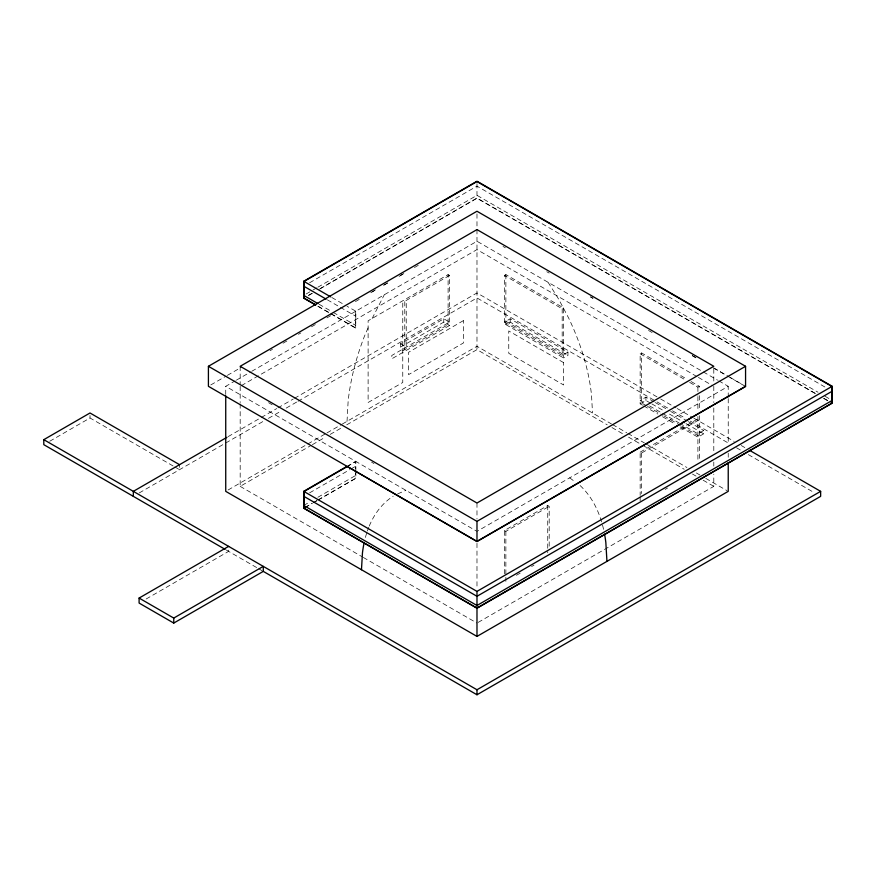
<?xml version="1.0" encoding="UTF-8"?>
<svg xmlns="http://www.w3.org/2000/svg" width="876" height="876" viewBox="0 0 876 876"><rect width="100%" height="100%" fill="white"/><g stroke="black" fill="none" stroke-linecap="round" stroke-linejoin="round"><path stroke-width="0.66" stroke-dasharray="4.38 3.29" d="M347.027 421.323L348.144 401.099A183.785 106.106 -60 0 1 364.438 336.242L368.117 327.777M372.158 318.448L384.279 294.774M347.027 466.514L355.7 461.345L355.7 468.868M347.17 466.59L355.842 461.422L355.842 471.792M309.611 282.773L476.982 186.139L826.276 387.794M49.724 441.252L90.009 417.994L173.645 466.284M306.074 294.018L311.965 290.613M313.137 289.934L316.674 287.886M317.857 287.208L476.982 195.337L817.987 392.218M308.429 295.387L311.965 293.35M320.211 288.587L476.982 198.075L815.622 393.587M308.735 295.376L312.294 293.318M319.401 289.222L476.982 198.239L815.348 393.587M210.777 384.947L226.183 376.056M227.366 375.366L241.59 367.164M270.016 350.739L272.392 349.371M283.058 343.217L287.788 340.479M298.453 334.325L300.829 332.957M311.484 326.803L316.225 324.065M326.89 317.911L331.632 315.174M371.961 291.894L375.497 289.846M383.754 285.072L388.484 282.346M400.277 275.535L403.825 273.498M355.437 301.596L360.156 298.869M370.778 292.737L375.497 290.011M383.754 285.248L388.484 282.521M399.095 276.389L403.825 273.662M414.447 267.53L419.166 264.804M225.734 394.496L225.734 386.316L235.195 380.852M236.367 380.173L250.547 371.993M251.73 371.304L476.982 241.25L702.158 371.26M241.36 385.626L476.982 249.594L697.219 376.746M449.552 275.436L406.234 300.446L404.789 299.614L404.789 349.634L400.452 347.126L400.452 343.797L443.771 318.787L449.552 322.116L391.791 355.47L391.791 358.799L449.552 325.456L449.552 275.436L448.107 274.604L368.117 320.791L368.117 402.489L402.763 382.483L402.763 300.775M330.887 313.794L355.7 328.128L355.842 311.199L347.027 306.282M504.423 275.436L505.868 274.604L563.629 307.947L563.629 357.966L567.955 355.47L567.955 352.13L510.193 318.787L504.423 322.116L504.423 275.436L562.184 308.779L563.629 307.947M228.121 436.62L260.117 418.148M261.3 417.469L276.707 408.577M277.889 407.887L293.296 398.996M294.489 398.306L476.982 292.945L659.486 398.306M139.251 492.936L224.563 443.683M225.745 442.993L263.676 421.104M268.417 418.367L281.448 410.844M286.189 408.106L296.855 401.942M298.037 401.263L476.982 297.95L655.927 401.252M400.452 347.126L443.771 322.116L449.552 325.456M402.763 350.794L448.107 324.624L448.107 274.604M505.868 274.604L505.868 324.624L510.193 322.116L567.955 355.47M228.089 489.991L325.839 433.565M327.011 432.886L341.147 424.729M342.319 424.05L476.982 346.294L611.382 423.896M240.177 403.891L240.177 486.355L311.221 445.337M312.404 444.658L325.434 437.135M330.164 434.397L342.001 427.565M346.743 424.827L476.982 349.634L607.232 424.827M309.622 492.849L349.787 469.656M350.969 468.967L355.7 466.24M504.423 322.116L562.184 355.47L567.955 352.13M303.709 505.463L309.622 502.047M317.889 497.272L355.7 475.449M146.172 598.987L228.625 551.376L228.625 546.372M304.892 507.511L311.987 503.415M313.159 502.736L316.707 500.689M317.889 500.01L355.842 478.263L355.842 473.084M305.176 507.511L312.25 503.437M313.422 502.747L316.959 500.711M318.141 500.032L355.842 478.263M642.513 405.183L640.159 403.825L640.159 353.795L641.593 352.962L686.39 378.826M654.186 401.92L645.93 397.146L640.159 400.485L644.867 403.212M640.159 403.825L645.93 400.485L650.649 403.212M689.664 382.385L697.909 387.148L699.355 386.316L699.355 390.313M728.23 397.222L728.23 386.316L476.982 531.371L225.734 386.316M504.423 573.802L504.423 530.538L547.741 505.529L549.186 506.361L549.186 546.92M640.159 452.169L697.909 418.827L699.355 419.659L641.593 453.001L640.159 452.169L640.159 495.433M504.423 530.538L505.868 531.371L549.186 506.361M680.236 426.962L697.909 437.168L703.691 433.828L703.691 430.499L697.909 433.828L680.236 423.623M516.402 575.302L521.089 572.597M531.622 566.52L533.966 565.162M665.169 489.41L667.534 488.052M478.176 622.387L713.798 486.355L713.798 474.19M397.66 493.911L405.895 490.319M825.093 396.313L829.835 399.051M823.911 398.372L831.017 402.467M823.626 398.372L828.357 401.099M590.566 296.833L592.932 298.19M692.325 355.568L695.872 357.627M713.622 367.865L728.996 376.746M730.179 377.436L745.564 386.316M503.021 246.441L505.386 247.809M546.788 271.724L549.164 273.082M590.566 296.997L592.932 298.366M648.547 330.471L652.094 332.519M692.325 355.744L695.872 357.791M713.622 368.04L726.631 375.552M727.814 376.231L743.198 385.111M703.34 371.939L717.564 380.151M718.758 380.841L728.23 386.316M698.402 377.425L712.615 385.626M691.109 381.553L699.355 386.316M640.159 353.795L684.944 379.658M660.668 398.996L676.075 407.887M677.257 408.566L692.664 417.469M693.847 418.148L734.143 441.405M741.249 445.512L744.808 447.57M657.11 401.942L667.775 408.096M672.516 410.833L685.558 418.356M690.299 421.093L729.401 443.672M736.508 447.778L741.249 450.516M748.356 454.622L814.724 492.936M655.357 402.599L669.505 410.756M670.688 411.446L687.189 420.973M688.361 421.652L703.691 430.499M651.821 403.891L663.614 410.691M669.505 414.096L684.824 422.944M686.007 423.623L703.691 433.828M505.868 321.284L563.629 354.638M649.587 405.927L661.369 412.738M662.552 413.417L679.053 422.944M505.868 324.624L563.629 357.966M646.313 405.708L641.593 402.982L641.593 352.962M647.495 406.387L662.814 415.235M663.997 415.914L680.499 425.44M681.67 426.13L699.355 436.336M643.685 405.862L657.832 414.03M662.552 416.746L675.516 424.236M612.565 424.575L626.734 432.755M627.917 433.434L644.44 442.971M645.612 443.65L686.926 467.51M696.365 472.952L699.913 475M705.815 478.405L727.058 490.67M611.963 427.565L623.811 434.397M628.541 437.135L641.571 444.658M642.754 445.337L684.2 469.262M692.478 474.047L696.037 476.095M703.143 480.201L713.798 486.355M331.807 297.49L343.677 304.344M327.339 299.811L339.154 306.633M340.337 307.323L355.7 316.181M400.452 343.797L406.234 347.126L406.234 300.446M319.072 304.246L332.07 311.746M333.252 312.425L355.7 325.39M318.141 306.272L329.923 313.071M331.095 313.75L355.842 328.04M317.889 306.293L329.704 313.115M268.593 402.719L272.151 404.767M371.61 462.189L373.975 463.557M240.177 486.355L362.138 556.764M363.321 557.443L476.982 623.077M174.817 466.963L179.536 469.678L179.536 464.674M226.271 550.019L257.5 568.053M258.661 568.721L262.121 570.725M569.685 477.847L574.886 481.69M548.08 282.302L558.669 299.143L568.633 318.01A163.363 94.323 60 0 1 591.519 395.01L592.505 412.99M728.23 398.591L728.23 443.606M728.23 453.155L728.23 457.25M713.798 368.971L713.798 383.644M713.798 386.316L713.798 402.533M713.798 407.942L713.798 452.553M713.798 462.013L713.798 466.076M699.355 395.645L699.355 410.318M699.355 415.662L699.355 461.564M697.909 387.148L697.909 395.153M697.909 396.489L697.909 411.151M697.909 416.494L697.909 462.09M645.93 397.146L645.93 400.485M641.593 453.001L641.593 493.56M640.159 496.78L640.159 500.842M562.184 308.779L562.184 355.47M547.741 505.529L547.741 552.844M510.193 318.787L510.193 322.116M505.868 531.371L505.868 575.981M505.868 577.339L505.868 581.39M476.982 183.686L476.982 198.239M476.982 213.908L476.982 227.245M476.982 229.589L476.982 349.634M476.982 503.021L476.982 519.03M476.982 543.306L476.982 589.274M443.771 318.787L443.771 322.116M355.7 311.287L355.7 328.128M355.7 470.193L355.7 478.186M240.177 366.299L240.177 383.644M240.177 386.316L240.177 402.533M90.009 415.487L90.009 417.994M365.401 537.47A163.363 94.323 60 0 1 366.956 532.269M367.383 531.009A163.363 94.323 60 0 1 368.752 527.308M369.245 526.104A163.363 94.323 60 0 1 393.193 496.21M580.087 485.534A183.785 106.106 -60 0 1 601.757 522.392M602.513 525.096A183.785 106.106 -60 0 1 603.761 530.243M463.415 320.616L408.545 352.305L408.545 374.643L463.415 342.965L463.415 320.616M563.629 362.642L508.759 330.953L508.759 353.302L563.629 384.98L563.629 362.642"/><path stroke-width="1.31" d="M361.47 569.718L362.456 552.876A163.363 94.323 60 0 1 364.208 542.43M315.524 304.936L303.709 298.114L303.709 281.273L476.982 181.233L832.2 386.316L832.2 403.157L476.982 608.229L303.709 508.19L303.709 491.348L347.027 466.339L476.982 541.543L745.564 386.48L745.564 366.299L476.982 211.247L208.411 366.299L208.411 386.316L476.982 541.368L745.564 386.316M225.099 549.34L43.8 444.669L43.8 439.664L90.009 412.99L179.536 464.674M226.939 437.31L133.327 491.359L133.327 496.353M347.17 466.59L304.005 491.524L304.005 508.19L476.982 608.064L831.915 403.157L831.915 386.48L476.982 181.562L304.005 281.437L304.005 298.114L315.787 304.914M749.549 450.308L820.648 491.359L820.648 496.353L476.982 694.767L263.282 571.382L173.755 623.077L139.098 603.06L139.098 598.067L228.625 546.372M139.098 598.067L173.755 618.073L263.282 566.389L263.282 571.382M208.411 366.299L476.982 521.362L745.564 366.299M303.709 491.348L476.982 591.388L832.2 386.316M832.2 391.211L476.982 596.293L303.709 496.254M832.2 400.42L476.982 605.502L303.709 505.463M225.734 395.864L225.734 491.359L476.982 636.414L728.23 491.359L728.23 462.703M43.8 439.664L476.982 689.762L820.648 491.359M303.709 281.273L330.635 296.822M303.709 286.178L326.157 299.132M303.709 295.376L317.889 303.567M606.948 561.385L605.831 542.441A183.785 106.106 -60 0 0 604.571 534.218M476.982 521.362L476.982 541.543M476.982 591.388L476.982 636.414M476.982 689.762L476.982 694.767M173.755 618.073L173.755 623.077M476.982 229.589L240.177 366.299L476.982 503.021L713.798 366.299L476.982 229.589"/></g></svg>
